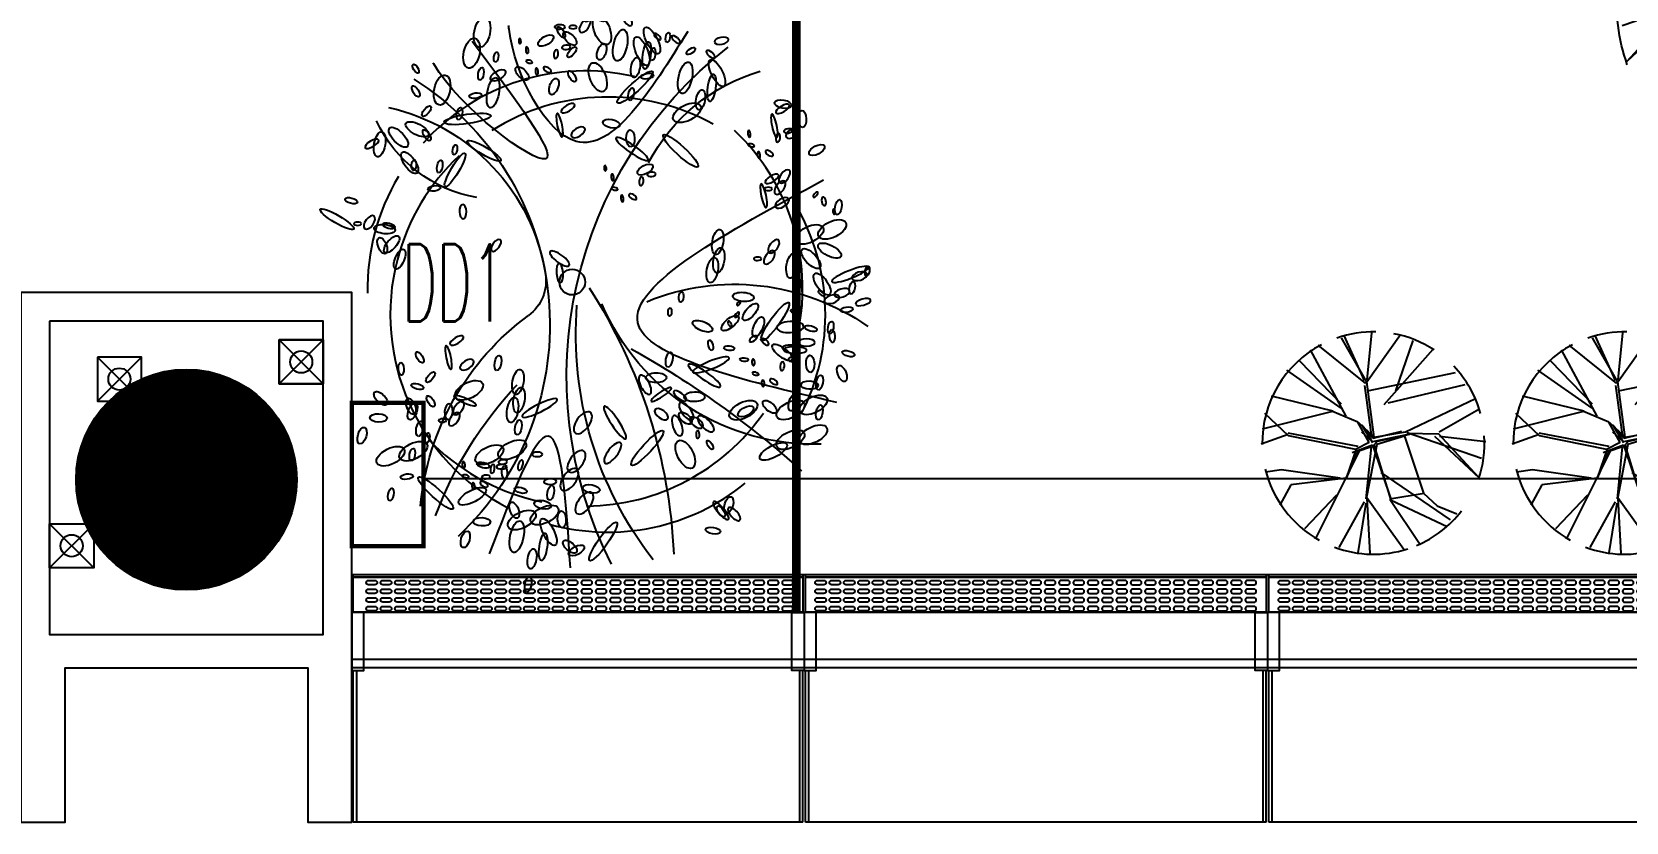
# Model space of a CAD drawing. Extents: x -284868 to 304789, y -137694 to 137894.
# Drawn here: x -67657 to -60430, y -35443 to -31861 of the extents above; entities that cross this region are included whole.
import ezdxf
from ezdxf.enums import TextEntityAlignment as Align

# ---------------------------------------------------------------- set-up
doc = ezdxf.new("R2010")
doc.units = 0
doc.layers.get('0').update_dxf_attribs({"linetype": 'CONTINUOUS'})
for name, color, linetype in [('0-建筑外轮廓', 8, 'CONTINUOUS'), ('0-建筑柱体', 251, 'CONTINUOUS'), ('0-消防栓(给排水)', 9, 'CONTINUOUS'), ('0-窗', 11, 'CONTINUOUS'), ('E-FIRE-CIRC', 120, 'CONTINUOUS'), ('EM-强电', 220, 'CONTINUOUS'), ('EQUIP-消防', 3, 'CONTINUOUS'), ('F-地漏', 8, 'CONTINUOUS'), ('P-平面植物', 251, 'CONTINUOUS'), ('TEXT_照明_回路标注', 41, 'CONTINUOUS'), ('WIRE-照明', 130, 'CONTINUOUS')]:
    doc.layers.add(name, color=color, linetype=linetype)
doc.styles.add('HZ_e', font='simplex.shx', dxfattribs={"width": 0.8, "bigfont": 'hztxt.shx'})
doc.styles.get("Standard").update_dxf_attribs({"font": 'GBENOR', "bigfont": 'GBCBIG'})

# ---------------------------------------------------------------- blocks, each defined once
blk = doc.blocks.new('_YZH')
at = {"const_width": 0.5}
blk.add_lwpolyline([(-0.25, 0, 1), (0.25, 0, 1)], format="xyb", close=True, dxfattribs=at)
at = {"color": 4}
blk.add_circle((0, 0), 0.5, dxfattribs=at)
blk = doc.blocks.new('sgASGHHHH')
at = {"xscale": 1000, "yscale": 1000, "zscale": 1000}
blk.add_blockref('_YZH', (-108645.8, -936321.8), dxfattribs=at)
blk = doc.blocks.new('A$C3B8026B3')
for p, q in [((15445, 949.5), (13505, 949.5)), ((17545, 949.5), (15555, 949.5)), ((19645, 949.5), (17655, 949.5))]:
    blk.add_line(p, q)
for points in [[(13450, 688), (13505, 688), (13505, 949.5), (13450, 949.5)], [(15500, 688), (15445, 688), (15445, 949.5), (15500, 949.5)], [(15500, 688), (15555, 688), (15555, 949.5), (15500, 949.5)], [(17600, 688), (17545, 688), (17545, 949.5), (17600, 949.5)], [(17600, 688), (17655, 688), (17655, 949.5), (17600, 949.5)]]:
    blk.add_lwpolyline(points, close=True)
for points in [[(15500, 737.5), (13450, 737.5)], [(17600, 737.5), (15500, 737.5)], [(19700, 737.5), (17600, 737.5)], [(15500, 700), (13450, 700)], [(17600, 700), (15500, 700)], [(19700, 700), (17600, 700)], [(15494, 0), (13456, 0)], [(17594, 0), (15506, 0)], [(19694, 0), (17606, 0)]]:
    blk.add_lwpolyline(points)
at = {"elevation": 0}
for points in [[(13456, 0), (13456, 688), (13470.5, 688), (13470.5, 0)], [(15494, 0), (15494, 688), (15479.5, 688), (15479.5, 0)], [(15506, 0), (15506, 688), (15520.5, 688), (15520.5, 0)], [(17594, 0), (17594, 688), (17579.5, 688), (17579.5, 0)], [(17606, 0), (17606, 688), (17620.5, 688), (17620.5, 0)]]:
    blk.add_lwpolyline(points, dxfattribs=at)
blk = doc.blocks.new('A$C770634BF')
at = {"layer": '0-建筑外轮廓', "color": 42}
blk.add_lwpolyline([(10300, -50500), (10300, -52900), (10500, -52900), (10500, -52200), (11600, -52200), (11600, -52900), (11800, -52900), (11800, -50500)], close=True, dxfattribs=at)
at = {"layer": '0-建筑外轮廓', "color": 251}
blk.add_lwpolyline([(10430, -50630), (10430, -52050), (11670, -52050), (11670, -50630)], close=True, dxfattribs=at)
blk = doc.blocks.new('LT-BLK-20221201170113', base_point=(81437.4, -6378.6))
for p, q in [((79349.4, -6218.5, 0), (81437.4, -6218.5)), ((79349.4, -6220.7, 0), (81437.4, -6220.7))]:
    blk.add_line(p, q)
blk.add_lwpolyline([(79349.4, -6208.1), (81437.4, -6208.1), (81437.4, -6378.6), (79349.4, -6378.6)], close=True)
for points in [[(79403.4, -6235), (79433.4, -6235, -1), (79433.4, -6255), (79403.4, -6255, -0.999999)], [(79403.4, -6274.4), (79433.4, -6274.4, -1), (79433.4, -6294.4), (79403.4, -6294.4, -0.999999)], [(79468.4, -6235), (79498.4, -6235, -1), (79498.4, -6255), (79468.4, -6255, -0.999999)], [(79468.4, -6274.4), (79498.4, -6274.4, -1), (79498.4, -6294.4), (79468.4, -6294.4, -0.999999)], [(79533.4, -6235), (79563.4, -6235, -1), (79563.4, -6255), (79533.4, -6255, -0.999999)], [(79533.4, -6274.4), (79563.4, -6274.4, -1), (79563.4, -6294.4), (79533.4, -6294.4, -0.999999)], [(79598.4, -6235), (79628.4, -6235, -1), (79628.4, -6255), (79598.4, -6255, -0.999999)], [(79598.4, -6274.4), (79628.4, -6274.4, -1), (79628.4, -6294.4), (79598.4, -6294.4, -0.999999)], [(79663.4, -6235), (79693.4, -6235, -1), (79693.4, -6255), (79663.4, -6255, -0.999999)], [(79663.4, -6274.4), (79693.4, -6274.4, -1), (79693.4, -6294.4), (79663.4, -6294.4, -0.999999)], [(79728.4, -6235), (79758.4, -6235, -1), (79758.4, -6255), (79728.4, -6255, -0.999999)], [(79728.4, -6274.4), (79758.4, -6274.4, -1), (79758.4, -6294.4), (79728.4, -6294.4, -0.999999)], [(79793.4, -6235), (79823.4, -6235, -1), (79823.4, -6255), (79793.4, -6255, -0.999999)], [(79793.4, -6274.4), (79823.4, -6274.4, -1), (79823.4, -6294.4), (79793.4, -6294.4, -0.999999)], [(79858.4, -6235), (79888.4, -6235, -1), (79888.4, -6255), (79858.4, -6255, -0.999999)], [(79858.4, -6274.4), (79888.4, -6274.4, -1), (79888.4, -6294.4), (79858.4, -6294.4, -0.999999)], [(79923.4, -6235), (79953.4, -6235, -1), (79953.4, -6255), (79923.4, -6255, -0.999999)], [(79923.4, -6274.4), (79953.4, -6274.4, -1), (79953.4, -6294.4), (79923.4, -6294.4, -0.999999)], [(79988.4, -6235), (80018.4, -6235, -1), (80018.4, -6255), (79988.4, -6255, -0.999999)], [(79988.4, -6274.4), (80018.4, -6274.4, -1), (80018.4, -6294.4), (79988.4, -6294.4, -0.999999)], [(80053.4, -6235), (80083.4, -6235, -1), (80083.4, -6255), (80053.4, -6255, -0.999999)], [(80053.4, -6274.4), (80083.4, -6274.4, -1), (80083.4, -6294.4), (80053.4, -6294.4, -0.999999)], [(80118.4, -6235), (80148.4, -6235, -1), (80148.4, -6255), (80118.4, -6255, -0.999999)], [(80118.4, -6274.4), (80148.4, -6274.4, -1), (80148.4, -6294.4), (80118.4, -6294.4, -0.999999)], [(80183.4, -6235), (80213.4, -6235, -1), (80213.4, -6255), (80183.4, -6255, -0.999999)], [(80183.4, -6274.4), (80213.4, -6274.4, -1), (80213.4, -6294.4), (80183.4, -6294.4, -0.999999)], [(80248.4, -6235), (80278.4, -6235, -1), (80278.4, -6255), (80248.4, -6255, -0.999999)], [(80248.4, -6274.4), (80278.4, -6274.4, -1), (80278.4, -6294.4), (80248.4, -6294.4, -0.999999)], [(80313.4, -6235), (80343.4, -6235, -1), (80343.4, -6255), (80313.4, -6255, -0.999999)], [(80313.4, -6274.4), (80343.4, -6274.4, -1), (80343.4, -6294.4), (80313.4, -6294.4, -0.999999)], [(80408.4, -6235), (80378.4, -6235, 1), (80378.4, -6255), (80408.4, -6255, 0.999999)], [(80408.4, -6274.4), (80378.4, -6274.4, 1), (80378.4, -6294.4), (80408.4, -6294.4, 0.999999)], [(80473.4, -6235), (80443.4, -6235, 1), (80443.4, -6255), (80473.4, -6255, 0.999999)], [(80473.4, -6274.4), (80443.4, -6274.4, 1), (80443.4, -6294.4), (80473.4, -6294.4, 0.999999)], [(80538.4, -6235), (80508.4, -6235, 1), (80508.4, -6255), (80538.4, -6255, 0.999999)], [(80538.4, -6274.4), (80508.4, -6274.4, 1), (80508.4, -6294.4), (80538.4, -6294.4, 0.999999)], [(80603.4, -6235), (80573.4, -6235, 1), (80573.4, -6255), (80603.4, -6255, 0.999999)], [(80603.4, -6274.4), (80573.4, -6274.4, 1), (80573.4, -6294.4), (80603.4, -6294.4, 0.999999)], [(80668.4, -6235), (80638.4, -6235, 1), (80638.4, -6255), (80668.4, -6255, 0.999999)], [(80668.4, -6274.4), (80638.4, -6274.4, 1), (80638.4, -6294.4), (80668.4, -6294.4, 0.999999)], [(80733.4, -6235), (80703.4, -6235, 1), (80703.4, -6255), (80733.4, -6255, 0.999999)], [(80733.4, -6274.4), (80703.4, -6274.4, 1), (80703.4, -6294.4), (80733.4, -6294.4, 0.999999)], [(80798.4, -6235), (80768.4, -6235, 1), (80768.4, -6255), (80798.4, -6255, 0.999999)], [(80798.4, -6274.4), (80768.4, -6274.4, 1), (80768.4, -6294.4), (80798.4, -6294.4, 0.999999)], [(80863.4, -6235), (80833.4, -6235, 1), (80833.4, -6255), (80863.4, -6255, 0.999999)], [(80863.4, -6274.4), (80833.4, -6274.4, 1), (80833.4, -6294.4), (80863.4, -6294.4, 0.999999)], [(80928.4, -6235), (80898.4, -6235, 1), (80898.4, -6255), (80928.4, -6255, 0.999999)], [(80928.4, -6274.4), (80898.4, -6274.4, 1), (80898.4, -6294.4), (80928.4, -6294.4, 0.999999)], [(80993.4, -6235), (80963.4, -6235, 1), (80963.4, -6255), (80993.4, -6255, 0.999999)], [(80993.4, -6274.4), (80963.4, -6274.4, 1), (80963.4, -6294.4), (80993.4, -6294.4, 0.999999)], [(81058.4, -6235), (81028.4, -6235, 1), (81028.4, -6255), (81058.4, -6255, 0.999999)], [(81058.4, -6274.4), (81028.4, -6274.4, 1), (81028.4, -6294.4), (81058.4, -6294.4, 0.999999)], [(81123.4, -6235), (81093.4, -6235, 1), (81093.4, -6255), (81123.4, -6255, 0.999999)], [(81123.4, -6274.4), (81093.4, -6274.4, 1), (81093.4, -6294.4), (81123.4, -6294.4, 0.999999)], [(81188.4, -6235), (81158.4, -6235, 1), (81158.4, -6255), (81188.4, -6255, 0.999999)], [(81188.4, -6274.4), (81158.4, -6274.4, 1), (81158.4, -6294.4), (81188.4, -6294.4, 0.999999)], [(81253.4, -6235), (81223.4, -6235, 1), (81223.4, -6255), (81253.4, -6255, 0.999999)], [(81253.4, -6274.4), (81223.4, -6274.4, 1), (81223.4, -6294.4), (81253.4, -6294.4, 0.999999)], [(81318.4, -6235), (81288.4, -6235, 1), (81288.4, -6255), (81318.4, -6255, 0.999999)], [(81318.4, -6274.4), (81288.4, -6274.4, 1), (81288.4, -6294.4), (81318.4, -6294.4, 0.999999)], [(81383.4, -6235), (81353.4, -6235, 1), (81353.4, -6255), (81383.4, -6255, 0.999999)], [(81383.4, -6274.4), (81353.4, -6274.4, 1), (81353.4, -6294.4), (81383.4, -6294.4, 0.999999)], [(79403.4, -6313.8), (79433.4, -6313.8, -1), (79433.4, -6333.8), (79403.4, -6333.8, -0.999999)], [(79403.4, -6353.1), (79433.4, -6353.1, -1), (79433.4, -6373.1), (79403.4, -6373.1, -0.999999)], [(79468.4, -6313.8), (79498.4, -6313.8, -1), (79498.4, -6333.8), (79468.4, -6333.8, -0.999999)], [(79468.4, -6353.1), (79498.4, -6353.1, -1), (79498.4, -6373.1), (79468.4, -6373.1, -0.999999)], [(79533.4, -6313.8), (79563.4, -6313.8, -1), (79563.4, -6333.8), (79533.4, -6333.8, -0.999999)], [(79533.4, -6353.1), (79563.4, -6353.1, -1), (79563.4, -6373.1), (79533.4, -6373.1, -0.999999)], [(79598.4, -6313.8), (79628.4, -6313.8, -1), (79628.4, -6333.8), (79598.4, -6333.8, -0.999999)], [(79598.4, -6353.1), (79628.4, -6353.1, -1), (79628.4, -6373.1), (79598.4, -6373.1, -0.999999)], [(79663.4, -6313.8), (79693.4, -6313.8, -1), (79693.4, -6333.8), (79663.4, -6333.8, -0.999999)], [(79663.4, -6353.1), (79693.4, -6353.1, -1), (79693.4, -6373.1), (79663.4, -6373.1, -0.999999)], [(79728.4, -6313.8), (79758.4, -6313.8, -1), (79758.4, -6333.8), (79728.4, -6333.8, -0.999999)], [(79728.4, -6353.1), (79758.4, -6353.1, -1), (79758.4, -6373.1), (79728.4, -6373.1, -0.999999)], [(79793.4, -6313.8), (79823.4, -6313.8, -1), (79823.4, -6333.8), (79793.4, -6333.8, -0.999999)], [(79793.4, -6353.1), (79823.4, -6353.1, -1), (79823.4, -6373.1), (79793.4, -6373.1, -0.999999)], [(79858.4, -6313.8), (79888.4, -6313.8, -1), (79888.4, -6333.8), (79858.4, -6333.8, -0.999999)], [(79858.4, -6353.1), (79888.4, -6353.1, -1), (79888.4, -6373.1), (79858.4, -6373.1, -0.999999)], [(79923.4, -6313.8), (79953.4, -6313.8, -1), (79953.4, -6333.8), (79923.4, -6333.8, -0.999999)], [(79923.4, -6353.1), (79953.4, -6353.1, -1), (79953.4, -6373.1), (79923.4, -6373.1, -0.999999)], [(79988.4, -6313.8), (80018.4, -6313.8, -1), (80018.4, -6333.8), (79988.4, -6333.8, -0.999999)], [(79988.4, -6353.1), (80018.4, -6353.1, -1), (80018.4, -6373.1), (79988.4, -6373.1, -0.999999)], [(80053.4, -6313.8), (80083.4, -6313.8, -1), (80083.4, -6333.8), (80053.4, -6333.8, -0.999999)], [(80053.4, -6353.1), (80083.4, -6353.1, -1), (80083.4, -6373.1), (80053.4, -6373.1, -0.999999)], [(80118.4, -6313.8), (80148.4, -6313.8, -1), (80148.4, -6333.8), (80118.4, -6333.8, -0.999999)], [(80118.4, -6353.1), (80148.4, -6353.1, -1), (80148.4, -6373.1), (80118.4, -6373.1, -0.999999)], [(80183.4, -6313.8), (80213.4, -6313.8, -1), (80213.4, -6333.8), (80183.4, -6333.8, -0.999999)], [(80183.4, -6353.1), (80213.4, -6353.1, -1), (80213.4, -6373.1), (80183.4, -6373.1, -0.999999)], [(80248.4, -6313.8), (80278.4, -6313.8, -1), (80278.4, -6333.8), (80248.4, -6333.8, -0.999999)], [(80248.4, -6353.1), (80278.4, -6353.1, -1), (80278.4, -6373.1), (80248.4, -6373.1, -0.999999)], [(80313.4, -6313.8), (80343.4, -6313.8, -1), (80343.4, -6333.8), (80313.4, -6333.8, -0.999999)], [(80313.4, -6353.1), (80343.4, -6353.1, -1), (80343.4, -6373.1), (80313.4, -6373.1, -0.999999)], [(80408.4, -6313.8), (80378.4, -6313.8, 1), (80378.4, -6333.8), (80408.4, -6333.8, 0.999999)], [(80408.4, -6353.1), (80378.4, -6353.1, 1), (80378.4, -6373.1), (80408.4, -6373.1, 0.999999)], [(80473.4, -6313.8), (80443.4, -6313.8, 1), (80443.4, -6333.8), (80473.4, -6333.8, 0.999999)], [(80473.4, -6353.1), (80443.4, -6353.1, 1), (80443.4, -6373.1), (80473.4, -6373.1, 0.999999)], [(80538.4, -6313.8), (80508.4, -6313.8, 1), (80508.4, -6333.8), (80538.4, -6333.8, 0.999999)], [(80538.4, -6353.1), (80508.4, -6353.1, 1), (80508.4, -6373.1), (80538.4, -6373.1, 0.999999)], [(80603.4, -6313.8), (80573.4, -6313.8, 1), (80573.4, -6333.8), (80603.4, -6333.8, 0.999999)], [(80603.4, -6353.1), (80573.4, -6353.1, 1), (80573.4, -6373.1), (80603.4, -6373.1, 0.999999)], [(80668.4, -6313.8), (80638.4, -6313.8, 1), (80638.4, -6333.8), (80668.4, -6333.8, 0.999999)], [(80668.4, -6353.1), (80638.4, -6353.1, 1), (80638.4, -6373.1), (80668.4, -6373.1, 0.999999)], [(80733.4, -6313.8), (80703.4, -6313.8, 1), (80703.4, -6333.8), (80733.4, -6333.8, 0.999999)], [(80733.4, -6353.1), (80703.4, -6353.1, 1), (80703.4, -6373.1), (80733.4, -6373.1, 0.999999)], [(80798.4, -6313.8), (80768.4, -6313.8, 1), (80768.4, -6333.8), (80798.4, -6333.8, 0.999999)], [(80798.4, -6353.1), (80768.4, -6353.1, 1), (80768.4, -6373.1), (80798.4, -6373.1, 0.999999)], [(80863.4, -6313.8), (80833.4, -6313.8, 1), (80833.4, -6333.8), (80863.4, -6333.8, 0.999999)], [(80863.4, -6353.1), (80833.4, -6353.1, 1), (80833.4, -6373.1), (80863.4, -6373.1, 0.999999)], [(80928.4, -6313.8), (80898.4, -6313.8, 1), (80898.4, -6333.8), (80928.4, -6333.8, 0.999999)], [(80928.4, -6353.1), (80898.4, -6353.1, 1), (80898.4, -6373.1), (80928.4, -6373.1, 0.999999)], [(80993.4, -6313.8), (80963.4, -6313.8, 1), (80963.4, -6333.8), (80993.4, -6333.8, 0.999999)], [(80993.4, -6353.1), (80963.4, -6353.1, 1), (80963.4, -6373.1), (80993.4, -6373.1, 0.999999)], [(81058.4, -6313.8), (81028.4, -6313.8, 1), (81028.4, -6333.8), (81058.4, -6333.8, 0.999999)], [(81058.4, -6353.1), (81028.4, -6353.1, 1), (81028.4, -6373.1), (81058.4, -6373.1, 0.999999)], [(81123.4, -6313.8), (81093.4, -6313.8, 1), (81093.4, -6333.8), (81123.4, -6333.8, 0.999999)], [(81123.4, -6353.1), (81093.4, -6353.1, 1), (81093.4, -6373.1), (81123.4, -6373.1, 0.999999)], [(81188.4, -6313.8), (81158.4, -6313.8, 1), (81158.4, -6333.8), (81188.4, -6333.8, 0.999999)], [(81188.4, -6353.1), (81158.4, -6353.1, 1), (81158.4, -6373.1), (81188.4, -6373.1, 0.999999)], [(81253.4, -6313.8), (81223.4, -6313.8, 1), (81223.4, -6333.8), (81253.4, -6333.8, 0.999999)], [(81253.4, -6353.1), (81223.4, -6353.1, 1), (81223.4, -6373.1), (81253.4, -6373.1, 0.999999)], [(81318.4, -6313.8), (81288.4, -6313.8, 1), (81288.4, -6333.8), (81318.4, -6333.8, 0.999999)], [(81318.4, -6353.1), (81288.4, -6353.1, 1), (81288.4, -6373.1), (81318.4, -6373.1, 0.999999)], [(81383.4, -6313.8), (81353.4, -6313.8, 1), (81353.4, -6333.8), (81383.4, -6333.8, 0.999999)], [(81383.4, -6353.1), (81353.4, -6353.1, 1), (81353.4, -6373.1), (81383.4, -6373.1, 0.999999)]]:
    blk.add_lwpolyline(points, format="xyb", close=True)
blk = doc.blocks.new('A$C678165FB')
for p, q in [((-24294, -540.4, 0), (-22256, -540.4)), ((-24294, -542.5, 0), (-22256, -542.5))]:
    blk.add_line(p, q)
blk.add_lwpolyline([(-24300, -530.5), (-11800, -530.5)])
blk.add_lwpolyline([(-24294, -530), (-22256, -530), (-22256, -700.5), (-24294, -700.5)], close=True)
for points in [[(-24225, -556.9), (-24195, -556.9, -1), (-24195, -576.9), (-24225, -576.9, -0.999999)], [(-24160, -556.9), (-24130, -556.9, -1), (-24130, -576.9), (-24160, -576.9, -0.999999)], [(-24095, -556.9), (-24065, -556.9, -1), (-24065, -576.9), (-24095, -576.9, -0.999999)], [(-24030, -556.9), (-24000, -556.9, -1), (-24000, -576.9), (-24030, -576.9, -0.999999)], [(-23965, -556.9), (-23935, -556.9, -1), (-23935, -576.9), (-23965, -576.9, -0.999999)], [(-23900, -556.9), (-23870, -556.9, -1), (-23870, -576.9), (-23900, -576.9, -0.999999)], [(-23835, -556.9), (-23805, -556.9, -1), (-23805, -576.9), (-23835, -576.9, -0.999999)], [(-23770, -556.9), (-23740, -556.9, -1), (-23740, -576.9), (-23770, -576.9, -0.999999)], [(-23705, -556.9), (-23675, -556.9, -1), (-23675, -576.9), (-23705, -576.9, -0.999999)], [(-23640, -556.9), (-23610, -556.9, -1), (-23610, -576.9), (-23640, -576.9, -0.999999)], [(-23575, -556.9), (-23545, -556.9, -1), (-23545, -576.9), (-23575, -576.9, -0.999999)], [(-23510, -556.9), (-23480, -556.9, -1), (-23480, -576.9), (-23510, -576.9, -0.999999)], [(-23445, -556.9), (-23415, -556.9, -1), (-23415, -576.9), (-23445, -576.9, -0.999999)], [(-23380, -556.9), (-23350, -556.9, -1), (-23350, -576.9), (-23380, -576.9, -0.999999)], [(-23285, -556.9), (-23315, -556.9, 1), (-23315, -576.9), (-23285, -576.9, 0.999999)], [(-23220, -556.9), (-23250, -556.9, 1), (-23250, -576.9), (-23220, -576.9, 0.999999)], [(-23155, -556.9), (-23185, -556.9, 1), (-23185, -576.9), (-23155, -576.9, 0.999999)], [(-23090, -556.9), (-23120, -556.9, 1), (-23120, -576.9), (-23090, -576.9, 0.999999)], [(-23025, -556.9), (-23055, -556.9, 1), (-23055, -576.9), (-23025, -576.9, 0.999999)], [(-22960, -556.9), (-22990, -556.9, 1), (-22990, -576.9), (-22960, -576.9, 0.999999)], [(-22895, -556.9), (-22925, -556.9, 1), (-22925, -576.9), (-22895, -576.9, 0.999999)], [(-22830, -556.9), (-22860, -556.9, 1), (-22860, -576.9), (-22830, -576.9, 0.999999)], [(-22765, -556.9), (-22795, -556.9, 1), (-22795, -576.9), (-22765, -576.9, 0.999999)], [(-22700, -556.9), (-22730, -556.9, 1), (-22730, -576.9), (-22700, -576.9, 0.999999)], [(-22635, -556.9), (-22665, -556.9, 1), (-22665, -576.9), (-22635, -576.9, 0.999999)], [(-22570, -556.9), (-22600, -556.9, 1), (-22600, -576.9), (-22570, -576.9, 0.999999)], [(-22505, -556.9), (-22535, -556.9, 1), (-22535, -576.9), (-22505, -576.9, 0.999999)], [(-22440, -556.9), (-22470, -556.9, 1), (-22470, -576.9), (-22440, -576.9, 0.999999)], [(-22375, -556.9), (-22405, -556.9, 1), (-22405, -576.9), (-22375, -576.9, 0.999999)], [(-22310, -556.9), (-22340, -556.9, 1), (-22340, -576.9), (-22310, -576.9, 0.999999)], [(-24225, -596.2), (-24195, -596.2, -1), (-24195, -616.2), (-24225, -616.2, -0.999999)], [(-24225, -635.6), (-24195, -635.6, -1), (-24195, -655.6), (-24225, -655.6, -0.999999)], [(-24160, -596.2), (-24130, -596.2, -1), (-24130, -616.2), (-24160, -616.2, -0.999999)], [(-24160, -635.6), (-24130, -635.6, -1), (-24130, -655.6), (-24160, -655.6, -0.999999)], [(-24095, -596.2), (-24065, -596.2, -1), (-24065, -616.2), (-24095, -616.2, -0.999999)], [(-24095, -635.6), (-24065, -635.6, -1), (-24065, -655.6), (-24095, -655.6, -0.999999)], [(-24030, -596.2), (-24000, -596.2, -1), (-24000, -616.2), (-24030, -616.2, -0.999999)], [(-24030, -635.6), (-24000, -635.6, -1), (-24000, -655.6), (-24030, -655.6, -0.999999)], [(-23965, -596.2), (-23935, -596.2, -1), (-23935, -616.2), (-23965, -616.2, -0.999999)], [(-23965, -635.6), (-23935, -635.6, -1), (-23935, -655.6), (-23965, -655.6, -0.999999)], [(-23900, -596.2), (-23870, -596.2, -1), (-23870, -616.2), (-23900, -616.2, -0.999999)], [(-23900, -635.6), (-23870, -635.6, -1), (-23870, -655.6), (-23900, -655.6, -0.999999)], [(-23835, -596.2), (-23805, -596.2, -1), (-23805, -616.2), (-23835, -616.2, -0.999999)], [(-23835, -635.6), (-23805, -635.6, -1), (-23805, -655.6), (-23835, -655.6, -0.999999)], [(-23770, -596.2), (-23740, -596.2, -1), (-23740, -616.2), (-23770, -616.2, -0.999999)], [(-23770, -635.6), (-23740, -635.6, -1), (-23740, -655.6), (-23770, -655.6, -0.999999)], [(-23705, -596.2), (-23675, -596.2, -1), (-23675, -616.2), (-23705, -616.2, -0.999999)], [(-23705, -635.6), (-23675, -635.6, -1), (-23675, -655.6), (-23705, -655.6, -0.999999)], [(-23640, -596.2), (-23610, -596.2, -1), (-23610, -616.2), (-23640, -616.2, -0.999999)], [(-23640, -635.6), (-23610, -635.6, -1), (-23610, -655.6), (-23640, -655.6, -0.999999)], [(-23575, -596.2), (-23545, -596.2, -1), (-23545, -616.2), (-23575, -616.2, -0.999999)], [(-23575, -635.6), (-23545, -635.6, -1), (-23545, -655.6), (-23575, -655.6, -0.999999)], [(-23510, -596.2), (-23480, -596.2, -1), (-23480, -616.2), (-23510, -616.2, -0.999999)], [(-23510, -635.6), (-23480, -635.6, -1), (-23480, -655.6), (-23510, -655.6, -0.999999)], [(-23445, -596.2), (-23415, -596.2, -1), (-23415, -616.2), (-23445, -616.2, -0.999999)], [(-23445, -635.6), (-23415, -635.6, -1), (-23415, -655.6), (-23445, -655.6, -0.999999)], [(-23380, -596.2), (-23350, -596.2, -1), (-23350, -616.2), (-23380, -616.2, -0.999999)], [(-23380, -635.6), (-23350, -635.6, -1), (-23350, -655.6), (-23380, -655.6, -0.999999)], [(-23285, -596.2), (-23315, -596.2, 1), (-23315, -616.2), (-23285, -616.2, 0.999999)], [(-23285, -635.6), (-23315, -635.6, 1), (-23315, -655.6), (-23285, -655.6, 0.999999)], [(-23220, -596.2), (-23250, -596.2, 1), (-23250, -616.2), (-23220, -616.2, 0.999999)], [(-23220, -635.6), (-23250, -635.6, 1), (-23250, -655.6), (-23220, -655.6, 0.999999)], [(-23155, -596.2), (-23185, -596.2, 1), (-23185, -616.2), (-23155, -616.2, 0.999999)], [(-23155, -635.6), (-23185, -635.6, 1), (-23185, -655.6), (-23155, -655.6, 0.999999)], [(-23090, -596.2), (-23120, -596.2, 1), (-23120, -616.2), (-23090, -616.2, 0.999999)], [(-23090, -635.6), (-23120, -635.6, 1), (-23120, -655.6), (-23090, -655.6, 0.999999)], [(-23025, -596.2), (-23055, -596.2, 1), (-23055, -616.2), (-23025, -616.2, 0.999999)], [(-23025, -635.6), (-23055, -635.6, 1), (-23055, -655.6), (-23025, -655.6, 0.999999)], [(-22960, -596.2), (-22990, -596.2, 1), (-22990, -616.2), (-22960, -616.2, 0.999999)], [(-22960, -635.6), (-22990, -635.6, 1), (-22990, -655.6), (-22960, -655.6, 0.999999)], [(-22895, -596.2), (-22925, -596.2, 1), (-22925, -616.2), (-22895, -616.2, 0.999999)], [(-22895, -635.6), (-22925, -635.6, 1), (-22925, -655.6), (-22895, -655.6, 0.999999)], [(-22830, -596.2), (-22860, -596.2, 1), (-22860, -616.2), (-22830, -616.2, 0.999999)], [(-22830, -635.6), (-22860, -635.6, 1), (-22860, -655.6), (-22830, -655.6, 0.999999)], [(-22765, -596.2), (-22795, -596.2, 1), (-22795, -616.2), (-22765, -616.2, 0.999999)], [(-22765, -635.6), (-22795, -635.6, 1), (-22795, -655.6), (-22765, -655.6, 0.999999)], [(-22700, -596.2), (-22730, -596.2, 1), (-22730, -616.2), (-22700, -616.2, 0.999999)], [(-22700, -635.6), (-22730, -635.6, 1), (-22730, -655.6), (-22700, -655.6, 0.999999)], [(-22635, -596.2), (-22665, -596.2, 1), (-22665, -616.2), (-22635, -616.2, 0.999999)], [(-22635, -635.6), (-22665, -635.6, 1), (-22665, -655.6), (-22635, -655.6, 0.999999)], [(-22570, -596.2), (-22600, -596.2, 1), (-22600, -616.2), (-22570, -616.2, 0.999999)], [(-22570, -635.6), (-22600, -635.6, 1), (-22600, -655.6), (-22570, -655.6, 0.999999)], [(-22505, -596.2), (-22535, -596.2, 1), (-22535, -616.2), (-22505, -616.2, 0.999999)], [(-22505, -635.6), (-22535, -635.6, 1), (-22535, -655.6), (-22505, -655.6, 0.999999)], [(-22440, -596.2), (-22470, -596.2, 1), (-22470, -616.2), (-22440, -616.2, 0.999999)], [(-22440, -635.6), (-22470, -635.6, 1), (-22470, -655.6), (-22440, -655.6, 0.999999)], [(-22375, -596.2), (-22405, -596.2, 1), (-22405, -616.2), (-22375, -616.2, 0.999999)], [(-22375, -635.6), (-22405, -635.6, 1), (-22405, -655.6), (-22375, -655.6, 0.999999)], [(-22310, -596.2), (-22340, -596.2, 1), (-22340, -616.2), (-22310, -616.2, 0.999999)], [(-22310, -635.6), (-22340, -635.6, 1), (-22340, -655.6), (-22310, -655.6, 0.999999)], [(-24225, -675), (-24195, -675, -1), (-24195, -695), (-24225, -695, -0.999999)], [(-24160, -675), (-24130, -675, -1), (-24130, -695), (-24160, -695, -0.999999)], [(-24095, -675), (-24065, -675, -1), (-24065, -695), (-24095, -695, -0.999999)], [(-24030, -675), (-24000, -675, -1), (-24000, -695), (-24030, -695, -0.999999)], [(-23965, -675), (-23935, -675, -1), (-23935, -695), (-23965, -695, -0.999999)], [(-23900, -675), (-23870, -675, -1), (-23870, -695), (-23900, -695, -0.999999)], [(-23835, -675), (-23805, -675, -1), (-23805, -695), (-23835, -695, -0.999999)], [(-23770, -675), (-23740, -675, -1), (-23740, -695), (-23770, -695, -0.999999)], [(-23705, -675), (-23675, -675, -1), (-23675, -695), (-23705, -695, -0.999999)], [(-23640, -675), (-23610, -675, -1), (-23610, -695), (-23640, -695, -0.999999)], [(-23575, -675), (-23545, -675, -1), (-23545, -695), (-23575, -695, -0.999999)], [(-23510, -675), (-23480, -675, -1), (-23480, -695), (-23510, -695, -0.999999)], [(-23445, -675), (-23415, -675, -1), (-23415, -695), (-23445, -695, -0.999999)], [(-23380, -675), (-23350, -675, -1), (-23350, -695), (-23380, -695, -0.999999)], [(-23285, -675), (-23315, -675, 1), (-23315, -695), (-23285, -695, 0.999999)], [(-23220, -675), (-23250, -675, 1), (-23250, -695), (-23220, -695, 0.999999)], [(-23155, -675), (-23185, -675, 1), (-23185, -695), (-23155, -695, 0.999999)], [(-23090, -675), (-23120, -675, 1), (-23120, -695), (-23090, -695, 0.999999)], [(-23025, -675), (-23055, -675, 1), (-23055, -695), (-23025, -695, 0.999999)], [(-22960, -675), (-22990, -675, 1), (-22990, -695), (-22960, -695, 0.999999)], [(-22895, -675), (-22925, -675, 1), (-22925, -695), (-22895, -695, 0.999999)], [(-22830, -675), (-22860, -675, 1), (-22860, -695), (-22830, -695, 0.999999)], [(-22765, -675), (-22795, -675, 1), (-22795, -695), (-22765, -695, 0.999999)], [(-22700, -675), (-22730, -675, 1), (-22730, -695), (-22700, -695, 0.999999)], [(-22635, -675), (-22665, -675, 1), (-22665, -695), (-22635, -695, 0.999999)], [(-22570, -675), (-22600, -675, 1), (-22600, -695), (-22570, -695, 0.999999)], [(-22505, -675), (-22535, -675, 1), (-22535, -695), (-22505, -695, 0.999999)], [(-22440, -675), (-22470, -675, 1), (-22470, -695), (-22440, -695, 0.999999)], [(-22375, -675), (-22405, -675, 1), (-22405, -695), (-22375, -695, 0.999999)], [(-22310, -675), (-22340, -675, 1), (-22340, -695), (-22310, -695, 0.999999)]]:
    blk.add_lwpolyline(points, format="xyb", close=True)
for p in [(-20156, -700.5), (-18056, -700.5)]:
    blk.add_blockref('LT-BLK-20221201170113', p)
blk = doc.blocks.new('A$C10332E08')
for p, q in [((250, 0), (0, 250)), ((250, 250), (0, 0))]:
    blk.add_line(p, q)
blk.add_lwpolyline([(0, 250), (250, 250), (250, 0), (0, 0)], close=True)
blk = doc.blocks.new('A$C2AC726D9')
for centre in [(11570.6, -50816.5), (11570.6, -50816.5), (10746.6, -50894.7, 0), (10530, -51650)]:
    blk.add_circle(centre, 50)
at = {"zscale": 0.8}
for p, xscale, yscale, rotation in [((11470.6, -50716.5), 0.8, 0.8, 270), ((11470.6, -50916.5), -0.8, 0.8, 270), ((10846.6, -50794.7, 0), -0.8000000000000078, 0.8000000000000078, 90), ((10430, -51550), 0.8, 0.8, 270)]:
    blk.add_blockref('A$C10332E08', p, dxfattribs=dict(at, xscale=xscale, yscale=yscale, rotation=rotation))
blk = doc.blocks.new('yld.studio@foxmail.com-15')
at = {"color": 251}
blk.add_circle((67569.1, -97904.1), 44.8, dxfattribs=at)
for centre, start, end in [((67613.8, -97926.4), 76.8896, 138.1177), ((67693.5, -98017.5), 61.0105, 122.2385), ((67613.8, -97926.4), 348.5882, 46.5714), ((67693.5, -98017.5), 133.1644, 165.3241), ((67613.8, -97926.4), 149.0435, 181.2033), ((67693.5, -98017.5), 332.7091, 30.6923), ((67693.5, -98017.5), 165.3241, 242.6562), ((67613.8, -97926.4), 270.5201, 325.0744), ((67613.8, -97926.4), 226.0477, 258.5353), ((67693.5, -98017.5), 254.641, 309.1952)]:
    blk.add_arc(centre, 760, start, end, dxfattribs=at)
for centre, major_axis, ratio in [((67663.4, -96943), (19.4, -49.7), 0.514982), ((67254.3, -97031.6), (-11.3, -52.2), 0.514982), ((67673.2, -97023.9), (19.4, -49.7), 0.514982), ((67217.7, -97104.4), (-11.3, -52.2), 0.514982), ((67477, -97060.3), (25.5, 15.6), 0.489709), ((67672.1, -97099.4), (-10.1, -28.2), 0.489709), ((67736.9, -97076.8), (-11.9, -54.9), 0.414379), ((67811.8, -97097.3), (20.7, -49.3), 0.38159), ((67829.2, -97112.1), (-6.6, -47.9), 0.283409), ((67114.4, -97233.1), (-11.3, -52.2), 0.514982), ((67309.9, -97181.8), (25.5, 15.6), 0.489709), ((67658.2, -97188.3), (19.4, -49.7), 0.514982), ((67788.2, -97223.4), (61.1, 54.6), 0.200035), ((67964, -97190.2), (-11.9, -54.9), 0.414379), ((68056.3, -97225.4), (-6.6, -47.9), 0.283409), ((67292.6, -97242.3), (-10.1, -52.5), 0.38159), ((67505.1, -97221), (-10.1, -28.2), 0.489709), ((68305.4, -97282.5), (29.4, -5.6), 0.489709), ((67203.3, -97334.2), (81.1, 11.7), 0.200035), ((67705.7, -97350.7), (29.4, -5.6), 0.489709), ((67947.6, -97445.4), (60.3, -55.5), 0.200035), ((67159.8, -97512.1), (-34.6, -58.6), 0.200035), ((67261.4, -97445.4), (58.6, -34.7), 0.200035), ((67015.8, -97495.7), (-1.6, -18.4), 0.42873), ((66747.1, -97684.1), (58.6, -34.7), 0.200035), ((66913.5, -97719.2), (36.8, -3.3), 0.42873), ((66905.5, -97776.9), (11.5, -27.6), 0.489709), ((66938.4, -97771.9), (24.3, 27.9), 0.42873), ((67949.6, -97956.2), (-1.6, -18.4), 0.42873), ((68166.5, -97955.7), (36.8, -3.3), 0.42873), ((67910, -98008.5), (-1.3, -14.7), 0.42873), ((68191.5, -98008.5), (24.3, 27.9), 0.42873), ((68024.2, -98058.1), (34.2, -14.2), 0.42873), ((68120.5, -98047.2), (28.4, 23.7), 0.42873), ((68477, -98092.3), (1.2, -22.2), 0.42873), ((68117.3, -98134.9), (18.4, -1.6), 0.42873), ((68333.6, -98138.1), (29.4, -5.6), 0.489709), ((68169.5, -98174.6), (14.7, -1.3), 0.42873), ((66971.4, -98207), (1.2, -22.2), 0.42873), ((68511.2, -98223.3), (11.5, -27.6), 0.489709), ((67005.6, -98338), (11.5, -27.6), 0.489709), ((67011.1, -98356.1), (-10.1, -28.2), 0.489709), ((68259, -98339.9), (22.6, -19.6), 0.489709), ((67332.3, -98569.6), (1.2, -22.2), 0.42873), ((67092.3, -98640.9), (60.3, -55.5), 0.200035), ((67635.7, -98626.5), (29.4, -5.6), 0.489709), ((67366.5, -98700.6), (11.5, -27.6), 0.489709), ((67465.8, -98681.4), (29.4, -5.6), 0.489709), ((67375.5, -98793.4), (-11.9, -54.9), 0.414379), ((67467.8, -98828.7), (-6.6, -47.9), 0.283409), ((68060.6, -98772.1), (26.3, -4.6), 0.42873), ((67561.1, -98828.3), (22.6, -19.6), 0.489709)]:
    blk.add_ellipse(centre, major_axis=major_axis, ratio=ratio, start_param=3.141593, end_param=9.424778, dxfattribs=at)
at = {"color": 251, "extrusion": (0, 0, -1)}
for centre, major_axis, ratio in [((67778.4, -96919), (16.2, 18.9), 0.489709), ((67628.5, -96969.7), (-16.1, -22.2), 0.514982), ((67525.9, -97012.8), (18.3, 0.3), 0.42873), ((67571.9, -97013.2), (13.7, 0.2), 0.42873), ((67613.2, -97008.6), (-16.1, -22.2), 0.514982), ((67761.8, -96987), (14.5, -20.2), 0.489709), ((67386.2, -97062.4), (1.02, -9.08), 0.42873), ((67866.7, -97046.5), (11.1, -9.8), 0.42873), ((67931.5, -97057), (13.9, -12.2), 0.42873), ((67411.5, -97094.1), (1.3, -11.3), 0.42873), ((67512.1, -97107.8), (-1.7, -15.2), 0.489709), ((67547.9, -97083.7), (15.2, 1.9), 0.489709), ((68052.3, -97108.4), (13.9, -12.2), 0.42873), ((67445.3, -97167.8), (1.3, -11.3), 0.42873), ((67553.9, -97296.7), (23.5, 14.1), 0.38159), ((68303.9, -97299.1), (23.5, 14.1), 0.38159), ((67525.2, -97355.9), (8.6, -41.1), 0.200035), ((68275.2, -97358.3), (8.6, -41.1), 0.200035), ((66869.4, -97420.7), (23.5, 14.1), 0.38159), ((67589.5, -97381), (23.2, 14.6), 0.514982), ((67778, -97438.9), (56, -38.7), 0.200035), ((68187.1, -97386.2), (1.3, -11.3), 0.42873), ((68287.7, -97400), (-1.7, -15.2), 0.489709), ((68323.5, -97375.8), (15.2, 1.9), 0.489709), ((68339.5, -97383.4), (23.2, 14.6), 0.514982), ((68220.9, -97459.9), (1.3, -11.3), 0.42873), ((67684.4, -97506.4), (1.02, -9.08), 0.42873), ((68310.6, -97535.1), (-16.1, -22.2), 0.514982), ((67709.7, -97538.1), (1.3, -11.3), 0.42873), ((67810.3, -97551.8), (-1.7, -15.2), 0.489709), ((67846.1, -97527.6), (15.2, 1.9), 0.489709), ((68237.9, -97602.3), (8.6, -41.1), 0.200035), ((68266.5, -97543.2), (23.5, 14.1), 0.38159), ((68295.2, -97573.9), (-16.1, -22.2), 0.514982), ((67743.5, -97611.8), (1.3, -11.3), 0.42873), ((68254, -97578.6), (13.7, 0.2), 0.42873), ((68302.2, -97627.4), (23.2, 14.6), 0.514982), ((66860.8, -97695.4), (-16.1, -22.2), 0.514982), ((68483.4, -97658.1), (1.02, -9.08), 0.42873), ((66819.6, -97700.1), (13.7, 0.2), 0.42873), ((67303.1, -97776.1), (-15, -19.8), 0.489709), ((67524.9, -97821.9), (33.3, -24.2), 0.336016), ((68257.9, -97817.9), (-16.1, -22.2), 0.514982), ((68273.2, -97779.1), (-16.1, -22.2), 0.514982), ((67525.5, -97872.5), (2.8, -34.2), 0.336016), ((68216.7, -97822.6), (13.7, 0.2), 0.42873), ((68539.8, -97877), (63.3, 25.1), 0.200035), ((68359.6, -97958.9), (-0.6, -68.1), 0.200035), ((68440.1, -97942.8), (11.1, -8), 0.42873), ((67137, -98167.3), (8.6, -41.1), 0.200035), ((67165.7, -98108.1), (23.5, 14.1), 0.38159), ((68243.4, -98112.8), (11.6, -10), 0.489709), ((68302.8, -98149.7), (34.8, -25.2), 0.368424), ((68387.5, -98114.8), (29.6, 0.5), 0.42873), ((67201.3, -98192.4), (23.2, 14.6), 0.514982), ((68054.1, -98193.3), (63.3, 25.1), 0.200035), ((68201.9, -98184.2), (1.3, -11.3), 0.42873), ((68302.6, -98198), (-1.7, -15.2), 0.489709), ((68338.4, -98173.8), (15.2, 1.9), 0.489709), ((67823.4, -98262.4), (16.7, -33), 0.42873), ((67862.3, -98238), (37, 0.6), 0.42873), ((68031, -98230.6), (56, -38.7), 0.200035), ((67945.7, -98301.2), (21.8, -16.6), 0.38159), ((67996.3, -98304.6), (37, 0.6), 0.42873), ((68235.8, -98257.9), (1.3, -11.3), 0.42873), ((67137.4, -98356.7), (-1.1, -27.4), 0.514982), ((67172.4, -98344), (-16.1, -22.2), 0.514982), ((67455.4, -98343.8), (61, 30.3), 0.200035), ((67880.7, -98365.6), (22.2, -16.1), 0.514982), ((67967.6, -98355.4), (22.2, -29.6), 0.42873), ((67115.8, -98387.5), (13.7, 0.2), 0.42873), ((67157, -98382.9), (-16.1, -22.2), 0.514982), ((67606.4, -98395.3), (-26.1, -35.9), 0.514982), ((67936.1, -98405.3), (11.7, -35.1), 0.42873), ((67964.2, -98379.5), (22.2, -16.1), 0.514982), ((68003.1, -98394.8), (22.2, -16.1), 0.514982), ((68035.6, -98399.2), (26.6, -25.7), 0.42873), ((67710.7, -98500.7), (-27, -35.3), 0.38159), ((67447.1, -98505.8), (18.5, 0.3), 0.42873), ((67583.9, -98530.6), (-26.1, -35.9), 0.514982), ((67189.9, -98542.6), (1.3, -11.3), 0.42873), ((67290.6, -98556.3), (-1.7, -15.2), 0.489709), ((67323, -98549), (18.5, 0.3), 0.42873), ((67326.4, -98532.1), (15.2, 1.9), 0.489709), ((67388.3, -98543.5), (-5.6, -17.6), 0.42873), ((67559.1, -98593.6), (-26.1, -35.9), 0.514982), ((67223.8, -98616.3), (1.3, -11.3), 0.42873), ((67268, -98584.8), (14.8, 0.2), 0.42873), ((67492.3, -98601.1), (22.2, 0.3), 0.42873), ((67611.5, -98676.1), (-26.1, -35.9), 0.514982), ((68134.7, -98714.4), (20, -21.8), 0.42873)]:
    blk.add_ellipse(centre, major_axis=major_axis, ratio=ratio, dxfattribs=at)
at = {"color": 251}
for centre, major_axis, ratio in [((67207.5, -96965.7), (17.5, -20.2), 0.42873), ((67530.4, -97031.6), (11.9, -18.8), 0.42873), ((67847.6, -97060.3), (23.4, -46.1), 0.368424), ((67561, -97053.5), (21.2, -21.1), 0.489709), ((67903, -97049.6), (-3.1, -17.5), 0.42873), ((67303.2, -97117.9), (-3.1, -17.5), 0.42873), ((67567.8, -97101), (14.1, 17.2), 0.42873), ((67790, -97154.4), (-6.2, -35.1), 0.42873), ((67850, -97108.1), (-3.9, -21.9), 0.42873), ((68074.8, -97173.7), (23.4, -46.1), 0.368424), ((67022.5, -97158.6), (9.5, -15.1), 0.42873), ((67250.3, -97176.4), (-3.9, -21.9), 0.42873), ((67393.9, -97175), (21.2, -21.1), 0.489709), ((67568.6, -97185), (11.9, -18.8), 0.42873), ((67831, -97184.7), (22, 3.3), 0.42873), ((67022.6, -97237.5), (11.9, -18.8), 0.42873), ((67775.1, -97247.4), (-3.9, -21.9), 0.42873), ((68017.1, -97267.7), (-6.2, -35.1), 0.42873), ((67060, -97306.9), (14.1, 17.2), 0.42873), ((67231.2, -97252.9), (22, 3.3), 0.42873), ((67970, -97312.6), (47.6, 24.1), 0.514982), ((67027.5, -97370.2), (39.5, -20.6), 0.42873), ((67175.3, -97315.6), (-3.9, -21.9), 0.42873), ((68372.2, -97334), (1.5, -29.9), 0.489709), ((66896.3, -97422.6), (-7.7, -43.9), 0.42873), ((66962.2, -97398.1), (30.9, -32.1), 0.42873), ((67060.8, -97390.9), (11.9, -18.8), 0.42873), ((67772.4, -97402.2), (1.5, -29.9), 0.489709), ((67001.3, -97487.3), (25.5, -36.5), 0.42873), ((67159.2, -97441.7), (-3.1, -17.5), 0.42873), ((68423.5, -97442.7), (26.4, 14.1), 0.489709), ((67106.2, -97500.2), (-3.9, -21.9), 0.42873), ((67823.8, -97510.9), (26.4, 14.1), 0.489709), ((67087.2, -97576.8), (22, 3.3), 0.42873), ((66796.9, -97619.6), (21.5, -5.9), 0.42873), ((68498.8, -97642.3), (-4.6, -26.3), 0.42873), ((68477.2, -97720.2), (47.6, 24.1), 0.514982), ((66928.4, -97707.6), (21.5, -5.9), 0.42873), ((68077.4, -97764.3), (-7.7, -43.9), 0.42873), ((68397.6, -97737.7), (47.6, 24.1), 0.514982), ((66966.2, -97824), (-14.2, -34.2), 0.42873), ((68081.2, -97828), (-7.7, -43.9), 0.42873), ((68402.9, -97822), (30.9, -32.1), 0.42873), ((68468.2, -97794.1), (39.5, -20.6), 0.42873), ((68058.6, -97862.3), (-7.7, -43.9), 0.42873), ((68337, -97846.5), (-7.7, -43.9), 0.42873), ((68599.9, -97865.5), (-3.1, -17.5), 0.42873), ((68442, -97911.2), (25.5, -36.5), 0.42873), ((68546.9, -97924), (-3.9, -21.9), 0.42873), ((68277.8, -98042.3), (-47.6, -66.7), 0.200035), ((68349.4, -98007.7), (17.2, -4.8), 0.42873), ((68527.9, -98000.6), (22, 3.3), 0.42873), ((68219.3, -98060.5), (-14.2, -34.2), 0.42873), ((68402.6, -98066), (21.5, -5.9), 0.42873), ((68472, -98063.3), (-3.9, -21.9), 0.42873), ((68052.6, -98124.7), (4.3, -18), 0.42873), ((67036.5, -98166.7), (11.9, -18.8), 0.42873), ((67309.7, -98186.7), (-4.6, -26.3), 0.42873), ((67907.8, -98174.9), (-4.6, -26.3), 0.42873), ((68400.4, -98189.6), (1.5, -29.9), 0.489709), ((68534.1, -98154), (21.5, -5.9), 0.42873), ((67073.9, -98236.2), (14.1, 17.2), 0.42873), ((67379.6, -98252.7), (-7.7, -43.9), 0.42873), ((68433, -98255.1), (-4.6, -26.3), 0.42873), ((66900, -98310.1), (21.2, -21.1), 0.489709), ((67028.5, -98268.7), (21.5, -5.9), 0.42873), ((67208.5, -98282.1), (47.6, 24.1), 0.514982), ((67383.3, -98316.4), (-7.7, -43.9), 0.42873), ((68340.4, -98325.5), (-8.4, -28.7), 0.489709), ((68398, -98264), (29.9, -1.4), 0.489709), ((67074.7, -98320.2), (11.9, -18.8), 0.42873), ((67360.7, -98350.6), (-7.7, -43.9), 0.42873), ((68166.8, -98351.5), (47.6, 24.1), 0.514982), ((68175.4, -98355.7), (26.4, 14.1), 0.489709), ((68331.8, -98350.6), (47.6, 24.1), 0.514982), ((68411.4, -98333), (47.6, 24.1), 0.514982), ((68432.6, -98359.2), (-4.6, -26.3), 0.42873), ((66892.4, -98378.7), (29.9, -1.4), 0.489709), ((67035.7, -98416.7), (-4.6, -26.3), 0.42873), ((67380.9, -98411.7), (-4.6, -26.3), 0.42873), ((68411, -98437.1), (47.6, 24.1), 0.514982), ((66834.9, -98440.3), (-8.4, -28.7), 0.489709), ((67014.1, -98494.7), (47.6, 24.1), 0.514982), ((67063.3, -98448.5), (-3.1, -17.5), 0.42873), ((67359.3, -98489.6), (47.6, 24.1), 0.514982), ((67831.4, -98483.5), (55.5, 60.3), 0.200035), ((67964.1, -98505.9), (24.1, -47.6), 0.514982), ((68050.4, -98472.9), (9.5, -15.1), 0.42873), ((68331.4, -98454.6), (47.6, 24.1), 0.514982), ((66934.5, -98512.2), (47.6, 24.1), 0.514982), ((67010.4, -98507), (-3.9, -21.9), 0.42873), ((67279.7, -98507.1), (47.6, 24.1), 0.514982), ((68272.1, -98495.6), (47.1, 25.3), 0.38159), ((66991.3, -98583.6), (22, 3.3), 0.42873), ((67257.9, -98543.3), (21.5, -5.9), 0.42873), ((66935.4, -98646.3), (-3.9, -21.9), 0.42873), ((67220, -98652.1), (47.1, 25.3), 0.38159), ((67389.3, -98631.2), (21.5, -5.9), 0.42873), ((67494, -98639.9), (-4.6, -26.3), 0.42873), ((67472.4, -98717.8), (47.6, 24.1), 0.514982), ((68088.7, -98705.3), (11.9, -18.8), 0.42873), ((68115.9, -98682.7), (-8.4, -28.7), 0.489709), ((67253.3, -98741.3), (29.9, -1.4), 0.489709), ((67392.8, -98735.4), (47.6, 24.1), 0.514982), ((67486.3, -98777), (23.4, -46.1), 0.368424), ((67532.5, -98732.8), (1.5, -29.9), 0.489709), ((67677.1, -98810.2), (-47.6, -66.7), 0.200035), ((67195.7, -98802.8), (-8.4, -28.7), 0.489709), ((67428.6, -98871), (-6.2, -35.1), 0.42873), ((67583.9, -98841.6), (26.4, 14.1), 0.489709), ((67415.2, -98959.7), (-4.6, -26.3), 0.42873)]:
    blk.add_ellipse(centre, major_axis=major_axis, ratio=ratio, dxfattribs=at)
at = {"color": 251, "extrusion": (0, 0, -1)}
for centre, major_axis, ratio, start_param, end_param in [((68090.2, -97061), (24.4, 4.5), 0.489709, 3.141593, 9.424778), ((69001.1, -98232.5), (-810.2, -1204.4), 1, 0.509025, 1.892273), ((67983.5, -97096.8), (16, 9.3), 0.42873, 3.141593, 9.424778), ((67418.7, -97133.9), (11.2, -2.4), 0.42873, 3.141593, 9.424778), ((67482.3, -97161.8), (13.1, -8.1), 0.489709, 3.141593, 9.424778), ((68406.4, -97786.5), (-392.2, -511.7), 1, 1.400805, 2.202876), ((66478.9, -98053.1), (-567.5, -838), 1, 3.105711, 4.936061), ((67318.1, -97137.7), (-272.6, -392.7), 1, -0.434629, 0.525976), ((66772.4, -97989.1), (-386.4, -598.3), 1, 2.788021, 3.97962), ((68194.3, -97426), (11.2, -2.4), 0.42873, 3.141593, 9.424778), ((68257.9, -97454), (13.1, -8.1), 0.489709, 3.141593, 9.424778), ((67716.9, -97577.9), (11.2, -2.4), 0.42873, 3.141593, 9.424778), ((67780.5, -97605.8), (13.1, -8.1), 0.489709, 3.141593, 9.424778), ((68418.9, -97598.5), (7.58, 8.54), 0.42873, 3.141593, 9.424778), ((68448, -97621.9), (2.8, -15.1), 0.489709, 3.141593, 9.424778), ((67187.2, -97658.2), (0.7, -24.8), 0.489709, 3.141593, 9.424778), ((67328, -97899.9), (15.3, -148.7), 1, 4.655583, 5.753079), ((68136.6, -98718.5), (-417.3, -690.5), 1, 2.207479, 3.211548), ((68572.7, -97883.4), (26.2, 8.1), 0.514982, 3.141593, 9.424778), ((66052.6, -98936), (-1046.4, -1553.2), 1, 3.548561, 4.075938), ((68475.9, -97963.8), (26.2, 8.1), 0.514982, 3.141593, 9.424778), ((68511.5, -97941.9), (26.2, 8.1), 0.514982, 3.141593, 9.424778), ((68585.2, -97974.1), (26.4, 7.5), 0.38159, 3.141593, 9.424778), ((68862.2, -98087.1), (-700.6, -1072), 1, 0.330518, 1.072389), ((68414.2, -97664.8), (-459.3, -662), 1, -0.636767, 0.561589), ((68144.2, -98018.5), (7.58, 8.54), 0.42873, 3.141593, 9.424778), ((68150.9, -97978.5), (6.06, 6.83), 0.42873, 3.141593, 9.424778), ((67968.9, -98774.1), (-537.4, -764.5), 1, 1.051392, 1.896333), ((68119.6, -98050.5), (5.71, -9.89), 0.42873, 3.141593, 9.424778), ((68330.9, -98061), (46.6, 2.5), 0.414379, 3.141593, 9.424778), ((68201.4, -98102.4), (12.5, 8.9), 0.489709, 3.141593, 9.424778), ((66155.5, -101029.5), (-1867.3, -2738.9), 1, 3.053829, 3.274954), ((68347.7, -98141.3), (40.2, -0.9), 0.283409, 3.141593, 9.424778), ((68209.2, -98224), (11.2, -2.4), 0.42873, 3.141593, 9.424778), ((68350.7, -99188.4), (-780.5, -1093.4), 1, 1.306696, 1.710792), ((67880.1, -98296.6), (35, 23.2), 0.200035, 3.141593, 9.424778), ((68272.8, -98252), (13.1, -8.1), 0.489709, 3.141593, 9.424778), ((67194.6, -98317.9), (38.8, -16.3), 0.200035, 3.141593, 9.424778), ((67718.3, -98394.4), (37.6, -56.7), 0.200035, 3.141593, 9.424778), ((68007.7, -98436), (0.2, -13.7), 0.42873, 3.141593, 9.424778), ((67197.2, -98582.4), (11.2, -2.4), 0.42873, 3.141593, 9.424778), ((67260.8, -98610.3), (13.1, -8.1), 0.489709, 3.141593, 9.424778), ((68088.4, -98702.2), (26, -30.7), 0.283409, 3.141593, 9.424778)]:
    blk.add_ellipse(centre, major_axis=major_axis, ratio=ratio, start_param=start_param, end_param=end_param, dxfattribs=at)
at = {"color": 251}
for points, knots in [([(67972.5, -97028.9), (67842.1, -97237.8), (67602.7, -97621.4), (67367.4, -97180.3), (67347.5, -97011.8), (67347, -97007.4)], [0, 0, 0, 0, 251.74209, 462.284988, 467.902625, 467.902625, 467.902625, 467.902625]), ([(67219.2, -97062.1), (67368.1, -97260.6), (67674.4, -97668.7), (67174.1, -97295.7), (67083.8, -97139.5), (67083, -97138.2)], [0, 0, 0, 0, 223.251607, 459.141302, 461.114298, 461.114298, 461.114298, 461.114298]), ([(68493.5, -98324.8), (68159.1, -98245.9), (67459.4, -98081), (68108.2, -97730.2), (68447, -97547)], [0, 0, 0, 0, 150.094152, 314.060203, 314.060203, 314.060203, 314.060203]), ([(67562.7, -98902.2), (67548.2, -98675.3), (67519.3, -98224.5), (67359, -98644.8), (67279.3, -98853.5)], [0, 0, 0, 0, 93.467467, 185.701754, 185.701754, 185.701754, 185.701754])]:
    blk.add_open_spline(points, degree=3, knots=knots, dxfattribs=at)
blk = doc.blocks.new('yld.studio@foxmail.com-2-220')
at = {"color": 251, "ltscale": 100}
for p, q in [((8513.9, -109870.1), (8534.1, -109657.1)), ((8510.1, -109877.5), (8397.2, -109679.9)), ((8501.1, -109873.4), (8409.6, -109669)), ((8511.1, -109879.5), (8664.3, -109664.1)), ((8643.6, -109920.9), (8721.4, -109692)), ((8417.6, -110035.7), (8256.9, -109733.9)), ((8507.4, -109887.1), (8290.8, -109712.8)), ((8589.8, -109981.6), (8812.1, -109731.5)), ((8397.2, -109980.4), (8208.1, -109785.5)), ((8394.9, -109998.4), (8148.5, -109827.1)), ((8515.1, -109920.7), (8913.5, -109837.6)), ((8535.1, -110130.3), (8503.4, -109895.4)), ((8545.1, -110130), (8511.1, -109879.5)), ((8608.5, -109974.4), (8957.6, -109892.2)), ((8358.7, -110012.5), (8079.5, -109944.3)), ((8687.6, -110105.4), (9004.3, -109954.2)), ((8356.4, -110013.7), (8038, -110093.8)), ((8471.5, -110062), (8356.4, -110013.7)), ((8839.3, -110105.6), (9019, -110003.9)), ((8157, -110123.6), (8048.7, -110023.6)), ((8521.9, -110154.8), (8471.5, -110062)), ((8545.1, -110130), (8474.7, -110063.6)), ((8488.6, -110076.5), (8536.7, -110154.5)), ((8539, -110135.6), (8488.6, -110076.5)), ((8155.7, -110118.3), (8032.3, -110161.7)), ((8472.3, -110172.8), (8155.6, -110112.1)), ((8461.2, -110185.6), (8157, -110123.6)), ((8538, -110151.7), (8489.4, -110108)), ((8707.1, -110117.1), (8538, -110151.7)), ((8669.6, -110104.1), (8539, -110135.6)), ((8545.1, -110130), (8687.6, -110105.4)), ((8682.6, -110125.1), (8557.8, -110163.7)), ((8559.5, -110148.7), (8707.1, -110117.1)), ((8682.6, -110125.1), (8768.3, -110384.4)), ((8692.8, -110112.7), (8836.9, -110114.6)), ((8694.6, -110108.9), (9030.8, -110225)), ((8818.2, -110125.1), (9019, -110313.5)), ((9019, -110313.5), (8836.9, -110114.6)), ((8840.8, -110125.9), (9051.6, -110150.2)), ((8445.9, -110200), (8538.1, -110165.1)), ((8521.9, -110154.8), (8463.3, -110184.6)), ((8532.4, -110173.4), (8470.5, -110194.6)), ((8557.8, -110163.7), (8509.5, -110410)), ((8509.5, -110410), (8532.4, -110173.4)), ((8538.1, -110165.1), (8622.5, -110416.5)), ((8544.7, -110164.9), (8559.5, -110148.7)), ((8622.5, -110416.5), (8544.7, -110164.9)), ((8477.1, -110193.3), (8277.6, -110592.7)), ((8463.3, -110184.6), (8417.7, -110316.4)), ((8470.5, -110194.6), (8417.7, -110316.4)), ((8125, -110277.7), (8052.4, -110289.4)), ((8391, -110315.4), (8125, -110277.7)), ((8574.8, -110289.9), (8890.1, -110505.1)), ((8417.7, -110316.4), (8166.6, -110346.4)), ((8166.6, -110346.4), (8117, -110438.8)), ((8373.7, -110393.6), (8229.8, -110545.8)), ((8511.4, -110403.8), (8679.8, -110638.2)), ((8511.4, -110406.1), (8525.2, -110657)), ((8771.5, -110385.9), (8615.9, -110411.9)), ((8615.9, -110411.9), (8752.8, -110617.3)), ((8622.3, -110415), (8875.2, -110535.6)), ((8768.3, -110384.4), (8830.5, -110442)), ((8500, -110423.7), (8384.7, -110630.9)), ((8507.1, -110429.3), (8471.5, -110654.4)), ((8830.5, -110442), (8919.5, -110477.1))]:
    blk.add_line(p, q, dxfattribs=at)
for start, end in [(88.6766, 109.1318), (56.9006, 79.3688), (117.8667, 180.7636), (15.425, 43.7388), (340.9435, 3.7139), (193.5797, 240.7292), (292.8624, 322.3567), (249.5801, 287.9773)]:
    blk.add_arc((8541.4, -110156.9), 504, start, end, dxfattribs=at)
blk = doc.blocks.new('A$C41675BF7')
at = {"layer": 'EM-强电', "color": 6, "const_width": 40}
blk.add_lwpolyline([(-11735, -20055), (-11735, -22800.5)], dxfattribs=at)
blk = doc.blocks.new('$equip$00002809')
for p, q in [((-0.65, 0.65), (-0.65, 0)), ((0.65, 0.65), (-0.65, 0.65)), ((0.65, 0), (0.65, 0.65)), ((-0.65, 0), (0.65, 0))]:
    blk.add_line(p, q)
at = {"const_width": 0.04}
blk.add_lwpolyline([(-0.65, 0.65), (0.65, 0.65), (0.65, 0), (-0.65, 0), (-0.65, 0.65), (0.65, 0.65)], dxfattribs=at)
for p in [(0, 0.65), (-0.65, 0.325), (0.65, 0.325), (0, 0)]:
    blk.add_point(p)
at = {"color": 7, "flags": 1}
for tag, height, p in [('B', 0.4, (0.905, 0.246)), ('A', 0.00002, (0, 0))]:
    blk.add_attdef(tag, text='', height=height, dxfattribs=at).set_placement(p, align=Align.MIDDLE_CENTER)

msp = doc.modelspace()

# ---------------------------------------------------------------- linework, layer by layer
at = {"layer": 'WIRE-照明'}
msp.add_lwpolyline([(-65877.7, -33885.3), (-59948.7, -33885.3), (-59948.7, -22697.7), (-59679.4, -22697.7)], dxfattribs=at)

# ---------------------------------------------------------------- block references
at = {"color": 0}
msp.add_blockref('A$C770634BF', (-78006.6, 17457.3), dxfattribs=at)
at = {"layer": '0-建筑柱体'}
msp.add_blockref('sgASGHHHH', (41689.2, 902431.3), dxfattribs=at)
at = {"layer": '0-消防栓(给排水)', "color": 0}
msp.add_blockref('A$C2AC726D9', (-78006.6, 17459.9), dxfattribs=at)
at = {"layer": '0-窗'}
msp.add_blockref('A$C3B8026B3', (-79656.6, -35442.7), dxfattribs=at)
at = {"layer": 'E-FIRE-CIRC'}
msp.add_blockref('A$C41675BF7', (-52456.6, -11692.7), dxfattribs=at)
at = {"layer": 'EQUIP-消防', "xscale": 500, "yscale": 500, "zscale": 500, "rotation": 269.9999999999576}
msp.add_blockref('$equip$00002809', (-66206.6, -33867.3), dxfattribs=at)
at = {"layer": 'F-地漏'}
msp.add_blockref('A$C678165FB', (-41906.6, -33790.1), dxfattribs=at)
at = {"layer": 'P-平面植物'}
for name, p, xscale, yscale, zscale in [('yld.studio@foxmail.com-2-220', (-43999.6, 168935.1), -1.82144713234278, 1.82144713234278, 1.82144713234278), ('yld.studio@foxmail.com-15', (-152886, 94046.6), 1.297612055165838, 1.297612055165838, 1.297612055165838)]:
    msp.add_blockref(name, p, dxfattribs=dict(at, xscale=xscale, yscale=yscale, zscale=zscale))
for p in [(-70117.4, 76432.4), (-68979.6, 76432.4)]:
    msp.add_blockref('yld.studio@foxmail.com-2-220', p, dxfattribs=at)

# ---------------------------------------------------------------- texts
at = {"layer": 'TEXT_照明_回路标注', "style": 'HZ_e', "width": 0.5}
msp.add_text('DD1', height=350, dxfattribs=at).set_placement((-65977.9, -33173, 0.1))

doc.saveas('drawing.dxf')
